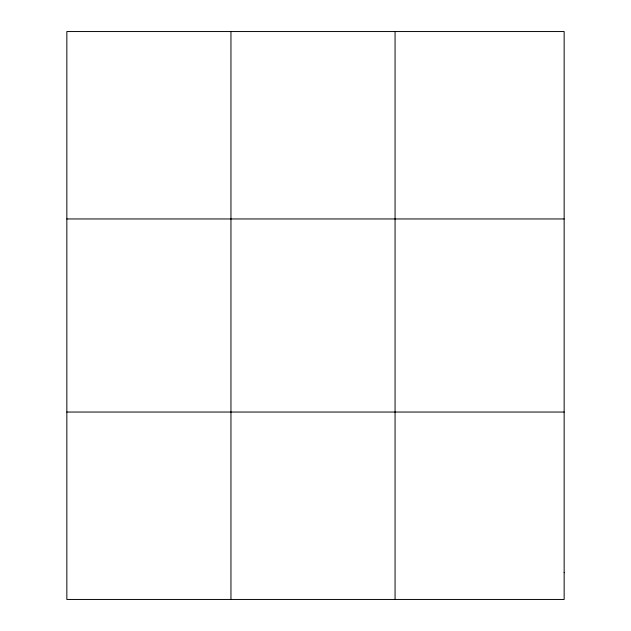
<?xml version="1.0" encoding="UTF-8"?>
<svg xmlns="http://www.w3.org/2000/svg" width="631" height="631" viewBox="0 0 631 631"><rect width="100%" height="100%" fill="white"/><g stroke="black" fill="none" stroke-linecap="round" stroke-linejoin="round"><path stroke-width="0.95" d="M230.954 599.45L230.954 31.55M395.069 599.45L395.069 31.55M66.847 218.957L564.153 218.957M66.847 412.043L564.153 412.043M564.153 572.68L564.153 599.45L66.847 599.45L66.847 31.55L564.153 31.55L564.153 572.68"/></g></svg>
